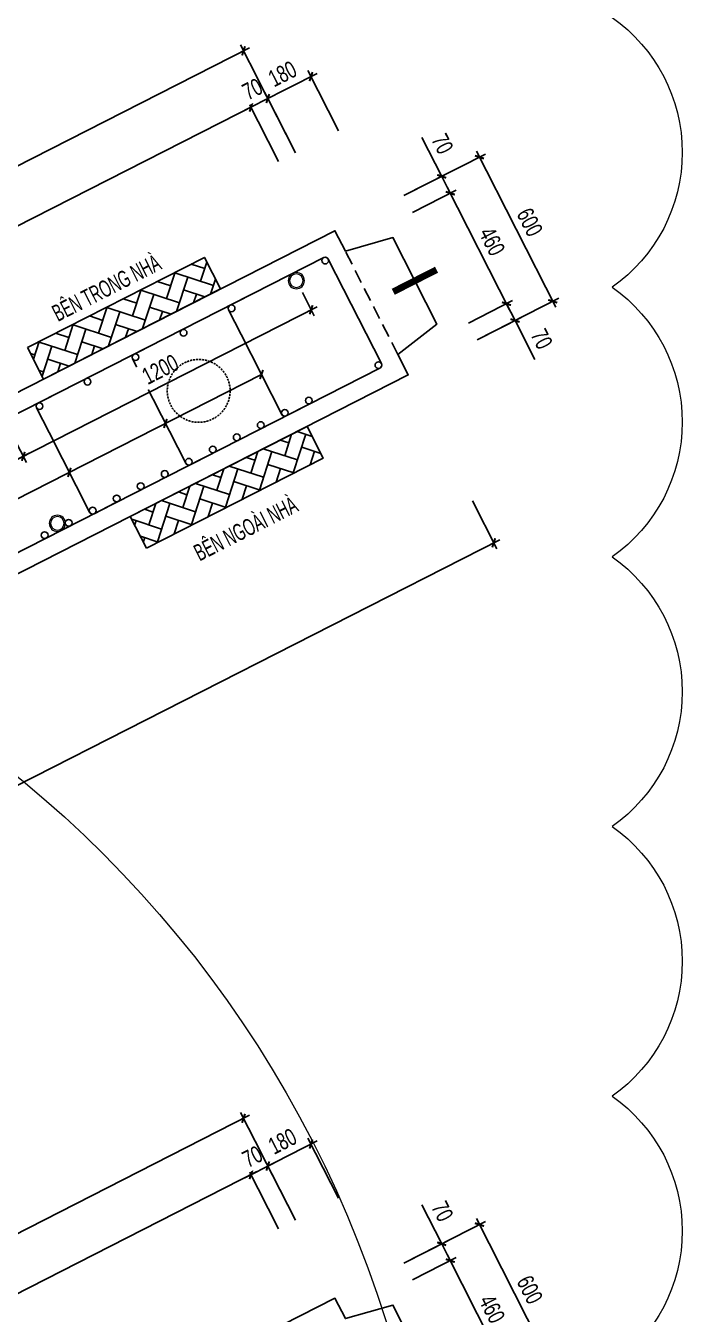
# Model space of a CAD drawing. Header units: millimetres. Extents: x -147841 to 368790, y -162721 to 84261.
# Drawn here: x 335509 to 337945, y -99861 to -95083 of the extents above; entities that cross this region are included whole.
import ezdxf
from ezdxf.enums import TextEntityAlignment as Align

# ---------------------------------------------------------------- set-up
doc = ezdxf.new("R2010")
doc.units = ezdxf.units.MM
doc.header["$LTSCALE"] = 1000
doc.header["$MEASUREMENT"] = 0
doc.header["$PDMODE"] = 1
doc.header["$PDSIZE"] = -10
doc.linetypes.add('DASHED', pattern=[0.75, 0.5, -0.25])
doc.linetypes.add('HIDDEN', pattern=[0.375, 0.25, -0.125])
doc.layers.get('0').update_dxf_attribs({"linetype": 'CONTINUOUS', "lineweight": 18})
doc.layers.get('DEFPOINTS').update_dxf_attribs({"color": 5, "linetype": 'CONTINUOUS', "lineweight": 18})
for name, color, linetype, lineweight in [('0-THAY', 7, 'CONTINUOUS', 18), ('ccu11-Dim', 8, 'CONTINUOUS', 18), ('DIM', 8, 'CONTINUOUS', 18)]:
    doc.layers.add(name, color=color, linetype=linetype, lineweight=lineweight)
for name, color, linetype in [('ccu11-Hatch', 250, 'CONTINUOUS'), ('ccu11-Khuat', 9, 'DASHED'), ('ccu11-Thep', 4, 'CONTINUOUS'), ('ccu11-Thepdai', 6, 'CONTINUOUS'), ('KC-Dim', 8, 'CONTINUOUS'), ('KC-Text', 31, 'CONTINUOUS'), ('KC-Thay', 7, 'CONTINUOUS')]:
    doc.layers.add(name, color=color, linetype=linetype)
doc.styles.add('ARIAL', font='arial.ttf', dxfattribs={"width": 0.7})
doc.dimstyles.new('2.5-25', dxfattribs={"dimscale": 25, "dimtxt": 2.5, "dimasz": 1, "dimexe": 1, "dimexo": 2, "dimgap": 1, "dimtad": 1, "dimdec": 1, "dimrnd": 5, "dimdsep": 46, "dimtxsty": 'ARIAL', "dimblk": 'ARCHTICK', "dimcen": -1, "dimdle": 1, "dimclrd": 256, "dimclre": 256, "dimclrt": 3, "dimadec": 0, "dimazin": 2, "dimtfac": 0.1, "dimtdec": 1, "dimtmove": 0, "dimatfit": 1, "dimldrblk": 'ARCHTICK', "dimfxl": 1, "dimtvp": 0.833333, "dimtfill": 1, "dimtolj": 1, "dimtzin": 12, "dimarcsym": 0})

# ---------------------------------------------------------------- blocks, each defined once
blk = doc.blocks.new('_ARCHTICK')
at = {"color": 0, "linetype": 'ByBlock', "const_width": 0.3}
blk.add_lwpolyline([(-0.5, -0.5), (0.5, 0.5)], dxfattribs=at)
blk = doc.blocks.new('*D730')
at = {"layer": 'DEFPOINTS', "color": 0, "linetype": 'ByBlock', "ltscale": 30, "transparency": 16777216}
for p in [(336344.8, -95384.8), (336469.8, -95630.4), (332461.8, -97670.3)]:
    blk.add_point(p, dxfattribs=at)
at = {"layer": 'KC-Dim', "linetype": 'ByBlock', "lineweight": -2, "ltscale": 30, "transparency": 16777216}
for p, q in [((336447.1, -95585.9), (336333.4, -95362.5)), ((332314.5, -97436), (336367, -95373.4)), ((332439.1, -97625.7), (332325.4, -97402.3))]:
    blk.add_line(p, q, dxfattribs=at)
at = {"layer": 'KC-Dim', "linetype": 'ByBlock', "lineweight": -2, "ltscale": 30, "transparency": 16777216, "xscale": 25, "yscale": 25, "zscale": 25}
for p, rotation in [((336344.8, -95384.8), 26.97333114051456), ((332336.7, -97424.6), 206.9733311405146)]:
    blk.add_blockref('_ARCHTICK', p, dxfattribs=dict(at, rotation=rotation))
at = {"layer": 'KC-Dim', "color": 3, "linetype": 'ByBlock', "ltscale": 30, "transparency": 16777216, "insert": (334314.9, -96354), "char_height": 62.5, "attachment_point": 5, "rotation": 26.9733, "style": 'ARIAL', "bg_fill": 3, "box_fill_scale": 1.25, "bg_fill_color": 256, "bg_fill_true_color": 13158600, "bg_fill_transparency": 0}
blk.add_mtext('\\A1;4495', dxfattribs=at)
blk = doc.blocks.new('*D731')
at = {"layer": 'DEFPOINTS', "color": 0, "linetype": 'ByBlock', "ltscale": 30, "transparency": 16777216}
for p in [(336867.3, -95735.7), (337464.7, -96104.9), (337139.4, -96270.5)]:
    blk.add_point(p, dxfattribs=at)
at = {"layer": 'KC-Dim', "linetype": 'ByBlock', "lineweight": -2, "ltscale": 30, "transparency": 16777216}
for p, q in [((336911.9, -95713.1), (337214.9, -95558.9)), ((337181.3, -95547.9), (337476.1, -96127.2)), ((337184, -96247.8), (337487, -96093.6))]:
    blk.add_line(p, q, dxfattribs=at)
at = {"layer": 'KC-Dim', "linetype": 'ByBlock', "lineweight": -2, "ltscale": 30, "transparency": 16777216, "xscale": 25, "yscale": 25, "zscale": 25}
for p, rotation in [((337192.6, -95570.2), 116.9733311409428), ((337464.7, -96104.9), 296.9733311409428)]:
    blk.add_blockref('_ARCHTICK', p, dxfattribs=dict(at, rotation=rotation))
at = {"layer": 'KC-Dim', "color": 3, "linetype": 'ByBlock', "ltscale": 30, "transparency": 16777216, "insert": (337379.4, -95811.7), "char_height": 62.5, "attachment_point": 5, "rotation": 296.9733, "style": 'ARIAL', "bg_fill": 3, "box_fill_scale": 1.25, "bg_fill_color": 256, "bg_fill_true_color": 13158600, "bg_fill_transparency": 0}
blk.add_mtext('\\A1;600', dxfattribs=at)
blk = doc.blocks.new('*D732')
at = {"layer": 'DEFPOINTS', "color": 0, "linetype": 'ByBlock', "ltscale": 30, "transparency": 16777216}
for p in [(337084.3, -95703.9), (336899, -95798.1), (337107.7, -96208.1)]:
    blk.add_point(p, dxfattribs=at)
at = {"layer": 'KC-Dim', "linetype": 'ByBlock', "lineweight": -2, "ltscale": 30, "transparency": 16777216}
for p, q in [((336943.6, -95775.5), (337106.6, -95692.5)), ((337304.3, -96136.1), (337072.9, -95681.6)), ((337152.3, -96185.4), (337315.2, -96102.5))]:
    blk.add_line(p, q, dxfattribs=at)
at = {"layer": 'KC-Dim', "linetype": 'ByBlock', "lineweight": -2, "ltscale": 30, "transparency": 16777216, "xscale": 25, "yscale": 25, "zscale": 25}
for p, rotation in [((337084.3, -95703.9), 116.9733311409428), ((337292.9, -96113.8), 296.9733311409428)]:
    blk.add_blockref('_ARCHTICK', p, dxfattribs=dict(at, rotation=rotation))
at = {"layer": 'KC-Dim', "color": 3, "linetype": 'ByBlock', "ltscale": 30, "transparency": 16777216, "insert": (337239.3, -95883), "char_height": 62.5, "attachment_point": 5, "rotation": 296.9733, "style": 'ARIAL', "bg_fill": 3, "box_fill_scale": 1.25, "bg_fill_color": 256, "bg_fill_true_color": 13158600, "bg_fill_transparency": 0}
blk.add_mtext('\\A1;460', dxfattribs=at)
blk = doc.blocks.new('*D733')
at = {"layer": 'DEFPOINTS', "color": 0, "linetype": 'ByBlock', "ltscale": 30, "transparency": 16777216}
for p in [(337324.7, -96176.2), (337107.7, -96208.1), (337139.4, -96270.5)]:
    blk.add_point(p, dxfattribs=at)
at = {"layer": 'KC-Dim', "linetype": 'ByBlock', "lineweight": -2, "ltscale": 30, "transparency": 16777216}
for p, q in [((337152.3, -96185.4), (337315.2, -96102.5)), ((337292.9, -96113.8), (337281.6, -96091.5)), ((337292.9, -96113.8), (337324.7, -96176.2)), ((337184, -96247.8), (337347, -96164.9)), ((337324.7, -96176.2), (337398.2, -96320.7))]:
    blk.add_line(p, q, dxfattribs=at)
at = {"layer": 'KC-Dim', "linetype": 'ByBlock', "lineweight": -2, "ltscale": 30, "transparency": 16777216, "xscale": 25, "yscale": 25, "zscale": 25}
for p, rotation in [((337292.9, -96113.8), 296.9733311409428), ((337324.7, -96176.2), 116.9733311409428)]:
    blk.add_blockref('_ARCHTICK', p, dxfattribs=dict(at, rotation=rotation))
at = {"layer": 'KC-Dim', "color": 3, "linetype": 'ByBlock', "ltscale": 30, "transparency": 16777216, "insert": (337423.5, -96244.9), "char_height": 62.5, "attachment_point": 5, "rotation": 296.9733, "style": 'ARIAL', "bg_fill": 3, "box_fill_scale": 1.25, "bg_fill_color": 256, "bg_fill_true_color": 13158600, "bg_fill_transparency": 0}
blk.add_mtext('\\A1;70', dxfattribs=at)
blk = doc.blocks.new('*D734')
at = {"layer": 'DEFPOINTS', "color": 0, "linetype": 'ByBlock', "ltscale": 30, "transparency": 16777216}
for p in [(337052.5, -95641.5), (336867.3, -95735.7), (336899, -95798.1)]:
    blk.add_point(p, dxfattribs=at)
at = {"layer": 'KC-Dim', "linetype": 'ByBlock', "lineweight": -2, "ltscale": 30, "transparency": 16777216}
for p, q in [((337052.5, -95641.5), (336979, -95496.9)), ((336911.9, -95713.1), (337074.8, -95630.1)), ((337084.3, -95703.9), (337052.5, -95641.5)), ((336943.6, -95775.5), (337106.6, -95692.5)), ((337084.3, -95703.9), (337095.6, -95726.1))]:
    blk.add_line(p, q, dxfattribs=at)
at = {"layer": 'KC-Dim', "linetype": 'ByBlock', "lineweight": -2, "ltscale": 30, "transparency": 16777216, "xscale": 25, "yscale": 25, "zscale": 25}
for p, rotation in [((337052.5, -95641.5), 296.9733311409428), ((337084.3, -95703.9), 116.9733311409428)]:
    blk.add_blockref('_ARCHTICK', p, dxfattribs=dict(at, rotation=rotation))
at = {"layer": 'KC-Dim', "color": 3, "linetype": 'ByBlock', "ltscale": 30, "transparency": 16777216, "insert": (337055.1, -95521.1), "char_height": 62.5, "attachment_point": 5, "rotation": 296.9733, "style": 'ARIAL', "bg_fill": 3, "box_fill_scale": 1.25, "bg_fill_color": 256, "bg_fill_true_color": 13158600, "bg_fill_transparency": 0}
blk.add_mtext('\\A1;70', dxfattribs=at)
blk = doc.blocks.new('*D735')
at = {"layer": 'DEFPOINTS', "color": 0, "ltscale": 3000, "transparency": 16777216}
for p in [(336532.2, -95598.7), (336469.8, -95630.4)]:
    blk.add_point(p, dxfattribs=at)
at = {"layer": 'KC-Dim', "lineweight": -2, "ltscale": 3000, "transparency": 16777216}
for p, q in [((336322.5, -95396.1), (336429.4, -95341.7)), ((336447.1, -95585.9), (336333.4, -95362.5)), ((336509.5, -95554.1), (336395.8, -95330.7))]:
    blk.add_line(p, q, dxfattribs=at)
at = {"layer": 'KC-Dim', "lineweight": -2, "ltscale": 3000, "transparency": 16777216, "xscale": 25, "yscale": 25, "zscale": 25}
for p, rotation in [((336344.8, -95384.8), 206.9733311405146), ((336407.2, -95353), 26.97333114051456)]:
    blk.add_blockref('_ARCHTICK', p, dxfattribs=dict(at, rotation=rotation))
at = {"layer": 'KC-Dim', "color": 3, "ltscale": 3000, "transparency": 16777216, "insert": (336350.1, -95318.2), "char_height": 62.5, "attachment_point": 5, "rotation": 26.9733, "style": 'ARIAL', "bg_fill": 3, "box_fill_scale": 1.25, "bg_fill_color": 256, "bg_fill_true_color": 13158600, "bg_fill_transparency": 0}
blk.add_mtext('\\A1;70', dxfattribs=at)
at = {"layer": 'DEFPOINTS', "color": 0, "ltscale": 3000, "transparency": 16777216}
blk.add_point((336407.2, -95353), dxfattribs=at)
blk = doc.blocks.new('*D736')
at = {"layer": 'DEFPOINTS', "color": 0, "ltscale": 3000, "transparency": 16777216}
for p in [(336567.6, -95271.4), (336692.6, -95517), (336532.2, -95598.7)]:
    blk.add_point(p, dxfattribs=at)
at = {"layer": 'KC-Dim', "lineweight": -2, "ltscale": 3000, "transparency": 16777216}
for p, q in [((336384.9, -95364.4), (336589.9, -95260)), ((336669.9, -95472.5), (336556.2, -95249.1)), ((336509.5, -95554.1), (336395.8, -95330.7))]:
    blk.add_line(p, q, dxfattribs=at)
at = {"layer": 'KC-Dim', "color": 3, "ltscale": 3000, "transparency": 16777216, "insert": (336461.6, -95261.5), "char_height": 62.5, "attachment_point": 5, "rotation": 26.9733, "style": 'ARIAL', "bg_fill": 3, "box_fill_scale": 1.25, "bg_fill_color": 256, "bg_fill_true_color": 13158600, "bg_fill_transparency": 0}
blk.add_mtext('\\A1;180', dxfattribs=at)
at = {"layer": 'KC-Dim', "lineweight": -2, "ltscale": 3000, "transparency": 16777216, "xscale": 25, "yscale": 25, "zscale": 25}
for p, rotation in [((336567.6, -95271.4), 26.97333114051456), ((336407.2, -95353), 206.9733311405146)]:
    blk.add_blockref('_ARCHTICK', p, dxfattribs=dict(at, rotation=rotation))
blk = doc.blocks.new('*D737')
at = {"layer": 'DEFPOINTS', "color": 0, "ltscale": 3000, "transparency": 16777216}
for p in [(336317.1, -95176.1), (336532.2, -95598.7), (332461.8, -97670.3)]:
    blk.add_point(p, dxfattribs=at)
at = {"layer": 'DIM', "lineweight": -2, "ltscale": 3000, "transparency": 16777216}
for p, q in [((332224.4, -97259), (336339.4, -95164.7)), ((336509.5, -95554.1), (336305.8, -95153.8)), ((332439.1, -97625.7), (332235.3, -97225.4))]:
    blk.add_line(p, q, dxfattribs=at)
at = {"layer": 'DIM', "lineweight": -2, "ltscale": 3000, "transparency": 16777216, "xscale": 25, "yscale": 25, "zscale": 25}
for p, rotation in [((336317.1, -95176.1), 26.97333114051456), ((332246.7, -97247.7), 206.9733311405146)]:
    blk.add_blockref('_ARCHTICK', p, dxfattribs=dict(at, rotation=rotation))
at = {"layer": 'DIM', "color": 3, "ltscale": 3000, "transparency": 16777216, "insert": (334256.1, -96161.1), "char_height": 62.5, "attachment_point": 5, "rotation": 26.9733, "style": 'ARIAL', "bg_fill": 3, "box_fill_scale": 1.25, "bg_fill_color": 256, "bg_fill_true_color": 13158600, "bg_fill_transparency": 0}
blk.add_mtext('\\A1;4565', dxfattribs=at)
blk = doc.blocks.new('*U728')
at = {"layer": 'ccu11-Thep'}
blk.add_circle((0, 0), 12.5, dxfattribs=at)
blk = doc.blocks.new('*U729')
at = {"layer": 'KC-Dim', "color": 0, "linetype": 'ByBlock', "lineweight": -2, "transparency": 16777216}
for p in [(0, 0), (200, 0), (400, 0), (600, 0), (800, 0), (1000, 0), (1200, 0), (1400, 0), (1600, 0), (1800, 0), (2000, 0), (2200, 0), (2400, 0), (2600, 0), (2800, 0), (3000, 0), (3200, 0), (3400, 0), (3600, 0)]:
    blk.add_blockref('*U728', p, dxfattribs=at)
blk = doc.blocks.new('*D754')
at = {"layer": 'DEFPOINTS', "color": 0, "ltscale": 3000, "transparency": 16777216}
for p in [(336928.7, -96377.7), (337245.6, -97000.5), (332730, -98514.6)]:
    blk.add_point(p, dxfattribs=at)
at = {"layer": 'KC-Dim', "lineweight": -2, "ltscale": 3000, "transparency": 16777216}
for p, q in [((337166.3, -96844.6), (337257, -97022.8)), ((333024.7, -99148.7), (337267.9, -96989.2)), ((332967.6, -98981.4), (333058.3, -99159.7))]:
    blk.add_line(p, q, dxfattribs=at)
at = {"layer": 'KC-Dim', "lineweight": -2, "ltscale": 3000, "transparency": 16777216, "xscale": 25, "yscale": 25, "zscale": 25}
for p, rotation in [((337245.6, -97000.5), 26.97333113893115), ((333047, -99137.4), 206.9733311389311)]:
    blk.add_blockref('_ARCHTICK', p, dxfattribs=dict(at, rotation=rotation))
at = {"layer": 'KC-Dim', "color": 3, "ltscale": 3000, "transparency": 16777216, "insert": (335120.5, -98018.2), "char_height": 62.5, "attachment_point": 5, "rotation": 26.9733, "style": 'ARIAL', "bg_fill": 3, "box_fill_scale": 1.25, "bg_fill_color": 256, "bg_fill_true_color": 13158600, "bg_fill_transparency": 0}
blk.add_mtext('\\A1;4710', dxfattribs=at)
blk = doc.blocks.new('A$C260038B3')
at = {"layer": '0-THAY', "linetype": 'Continuous'}
for radius in [120, 100]:
    blk.add_circle((0, 0), radius, dxfattribs=at)
blk = doc.blocks.new('*U755')
at = {"layer": 'ccu11-Thep'}
blk.add_circle((0, 0), 12.5, dxfattribs=at)
blk = doc.blocks.new('*U756')
at = {"layer": 'KC-Dim', "color": 0, "linetype": 'ByBlock', "lineweight": -2, "transparency": 16777216}
for p in [(0, 0), (200, 0), (400, 0), (600, 0), (800, 0), (1000, 0), (1200, 0), (1400, 0), (1600, 0), (1800, 0), (2000, 0), (2200, 0), (2400, 0), (2600, 0), (2800, 0), (3000, 0), (3200, 0), (3400, 0), (3600, 0)]:
    blk.add_blockref('*U755', p, dxfattribs=at)
blk = doc.blocks.new('*D758')
at = {"layer": 'DEFPOINTS', "color": 0, "ltscale": 3000, "transparency": 16777216}
for p in [(335444.8, -96571.9), (335499.8, -96679.9), (334375.3, -97116.2)]:
    blk.add_point(p, dxfattribs=at)
at = {"layer": 'KC-Dim', "lineweight": -2, "ltscale": 3000, "transparency": 16777216}
for p, q in [((335467.5, -96616.5), (335511.1, -96702.2)), ((334408, -97235.5), (335522, -96668.6)), ((334398, -97160.8), (334441.6, -97246.5))]:
    blk.add_line(p, q, dxfattribs=at)
at = {"layer": 'KC-Dim', "lineweight": -2, "ltscale": 3000, "transparency": 16777216, "xscale": 25, "yscale": 25, "zscale": 25}
for p, rotation in [((335499.8, -96679.9), 26.97333113896435), ((334430.3, -97224.2), 206.9733311389643)]:
    blk.add_blockref('_ARCHTICK', p, dxfattribs=dict(at, rotation=rotation))
at = {"layer": 'KC-Dim', "color": 3, "ltscale": 3000, "transparency": 16777216, "insert": (334939.2, -96901.3), "char_height": 62.5, "attachment_point": 5, "rotation": 26.9733, "style": 'ARIAL', "bg_fill": 3, "box_fill_scale": 1.25, "bg_fill_color": 256, "bg_fill_true_color": 13158600, "bg_fill_transparency": 0}
blk.add_mtext('\\A1;1200', dxfattribs=at)
blk = doc.blocks.new('*D759')
at = {"layer": 'DEFPOINTS', "color": 0, "ltscale": 3000, "transparency": 16777216}
for p in [(336513, -96028.3), (336568, -96136.2), (335444.8, -96571.9)]:
    blk.add_point(p, dxfattribs=at)
at = {"layer": 'KC-Dim', "lineweight": -2, "ltscale": 3000, "transparency": 16777216}
for p, q in [((336535.7, -96072.8), (336579.3, -96158.5)), ((335477.5, -96691.3), (336590.3, -96124.9)), ((335467.5, -96616.5), (335511.1, -96702.2))]:
    blk.add_line(p, q, dxfattribs=at)
at = {"layer": 'KC-Dim', "lineweight": -2, "ltscale": 3000, "transparency": 16777216, "xscale": 25, "yscale": 25, "zscale": 25}
for p, rotation in [((336568, -96136.2), 26.97333113896435), ((335499.8, -96679.9), 206.9733311389643)]:
    blk.add_blockref('_ARCHTICK', p, dxfattribs=dict(at, rotation=rotation))
at = {"layer": 'KC-Dim', "color": 3, "ltscale": 3000, "transparency": 16777216, "insert": (336008.1, -96357.4), "char_height": 62.5, "attachment_point": 5, "rotation": 26.9733, "style": 'ARIAL', "bg_fill": 3, "box_fill_scale": 1.25, "bg_fill_color": 256, "bg_fill_true_color": 13158600, "bg_fill_transparency": 0}
blk.add_mtext('\\A1;1200', dxfattribs=at)
blk = doc.blocks.new('*D770')
at = {"layer": 'DEFPOINTS', "color": 0, "linetype": 'ByBlock', "ltscale": 30, "transparency": 16777216}
for p in [(336344.8, -99343.5), (336469.8, -99589.2), (332461.8, -101629)]:
    blk.add_point(p, dxfattribs=at)
at = {"layer": 'KC-Dim', "linetype": 'ByBlock', "lineweight": -2, "ltscale": 30, "transparency": 16777216}
for p, q in [((332314.5, -101394.7), (336367, -99332.2)), ((336447.1, -99544.6), (336333.4, -99321.3)), ((332439.1, -101584.5), (332325.4, -101361.1))]:
    blk.add_line(p, q, dxfattribs=at)
at = {"layer": 'KC-Dim', "linetype": 'ByBlock', "lineweight": -2, "ltscale": 30, "transparency": 16777216, "xscale": 25, "yscale": 25, "zscale": 25}
for p, rotation in [((336344.8, -99343.5), 26.97333114050561), ((332336.7, -101383.4), 206.9733311405056)]:
    blk.add_blockref('_ARCHTICK', p, dxfattribs=dict(at, rotation=rotation))
at = {"layer": 'KC-Dim', "color": 3, "linetype": 'ByBlock', "ltscale": 30, "transparency": 16777216, "insert": (334314.9, -100312.7), "char_height": 62.5, "attachment_point": 5, "rotation": 26.9733, "style": 'ARIAL', "bg_fill": 3, "box_fill_scale": 1.25, "bg_fill_color": 256, "bg_fill_true_color": 13158600, "bg_fill_transparency": 0}
blk.add_mtext('\\A1;4495', dxfattribs=at)
blk = doc.blocks.new('*D771')
at = {"layer": 'DEFPOINTS', "color": 0, "linetype": 'ByBlock', "ltscale": 30, "transparency": 16777216}
for p in [(336867.3, -99694.5), (337464.7, -100063.7), (337139.4, -100229.2)]:
    blk.add_point(p, dxfattribs=at)
at = {"layer": 'KC-Dim', "linetype": 'ByBlock', "lineweight": -2, "ltscale": 30, "transparency": 16777216}
for p, q in [((336911.9, -99671.8), (337214.9, -99517.6)), ((337181.3, -99506.7), (337476.1, -100086)), ((337184, -100206.6), (337487, -100052.3))]:
    blk.add_line(p, q, dxfattribs=at)
at = {"layer": 'KC-Dim', "linetype": 'ByBlock', "lineweight": -2, "ltscale": 30, "transparency": 16777216, "xscale": 25, "yscale": 25, "zscale": 25}
for p, rotation in [((337192.6, -99529), 116.9733311409426), ((337464.7, -100063.7), 296.9733311409425)]:
    blk.add_blockref('_ARCHTICK', p, dxfattribs=dict(at, rotation=rotation))
at = {"layer": 'KC-Dim', "color": 3, "linetype": 'ByBlock', "ltscale": 30, "transparency": 16777216, "insert": (337379.4, -99770.5), "char_height": 62.5, "attachment_point": 5, "rotation": 296.9733, "style": 'ARIAL', "bg_fill": 3, "box_fill_scale": 1.25, "bg_fill_color": 256, "bg_fill_true_color": 13158600, "bg_fill_transparency": 0}
blk.add_mtext('\\A1;600', dxfattribs=at)
blk = doc.blocks.new('*D772')
at = {"layer": 'DEFPOINTS', "color": 0, "linetype": 'ByBlock', "ltscale": 30, "transparency": 16777216}
for p in [(337084.3, -99662.6), (336899, -99756.9), (337107.7, -100166.9)]:
    blk.add_point(p, dxfattribs=at)
at = {"layer": 'KC-Dim', "linetype": 'ByBlock', "lineweight": -2, "ltscale": 30, "transparency": 16777216}
for p, q in [((336943.6, -99734.2), (337106.6, -99651.3)), ((337304.3, -100094.9), (337072.9, -99640.3)), ((337152.3, -100144.2), (337315.2, -100061.2))]:
    blk.add_line(p, q, dxfattribs=at)
at = {"layer": 'KC-Dim', "linetype": 'ByBlock', "lineweight": -2, "ltscale": 30, "transparency": 16777216, "xscale": 25, "yscale": 25, "zscale": 25}
for p, rotation in [((337084.3, -99662.6), 116.9733311409426), ((337292.9, -100072.6), 296.9733311409425)]:
    blk.add_blockref('_ARCHTICK', p, dxfattribs=dict(at, rotation=rotation))
at = {"layer": 'KC-Dim', "color": 3, "linetype": 'ByBlock', "ltscale": 30, "transparency": 16777216, "insert": (337239.3, -99841.8), "char_height": 62.5, "attachment_point": 5, "rotation": 296.9733, "style": 'ARIAL', "bg_fill": 3, "box_fill_scale": 1.25, "bg_fill_color": 256, "bg_fill_true_color": 13158600, "bg_fill_transparency": 0}
blk.add_mtext('\\A1;460', dxfattribs=at)
blk = doc.blocks.new('*D774')
at = {"layer": 'DEFPOINTS', "color": 0, "linetype": 'ByBlock', "ltscale": 30, "transparency": 16777216}
for p in [(337052.5, -99600.2), (336867.3, -99694.5), (336899, -99756.9)]:
    blk.add_point(p, dxfattribs=at)
at = {"layer": 'KC-Dim', "linetype": 'ByBlock', "lineweight": -2, "ltscale": 30, "transparency": 16777216}
for p, q in [((337052.5, -99600.2), (336979, -99455.7)), ((336911.9, -99671.8), (337074.8, -99588.9)), ((337084.3, -99662.6), (337052.5, -99600.2)), ((336943.6, -99734.2), (337106.6, -99651.3)), ((337084.3, -99662.6), (337095.6, -99684.9))]:
    blk.add_line(p, q, dxfattribs=at)
at = {"layer": 'KC-Dim', "linetype": 'ByBlock', "lineweight": -2, "ltscale": 30, "transparency": 16777216, "xscale": 25, "yscale": 25, "zscale": 25}
for p, rotation in [((337052.5, -99600.2), 296.9733311409425), ((337084.3, -99662.6), 116.9733311409426)]:
    blk.add_blockref('_ARCHTICK', p, dxfattribs=dict(at, rotation=rotation))
at = {"layer": 'KC-Dim', "color": 3, "linetype": 'ByBlock', "ltscale": 30, "transparency": 16777216, "insert": (337055.1, -99479.9), "char_height": 62.5, "attachment_point": 5, "rotation": 296.9733, "style": 'ARIAL', "bg_fill": 3, "box_fill_scale": 1.25, "bg_fill_color": 256, "bg_fill_true_color": 13158600, "bg_fill_transparency": 0}
blk.add_mtext('\\A1;70', dxfattribs=at)
blk = doc.blocks.new('*D775')
at = {"layer": 'DEFPOINTS', "color": 0, "ltscale": 3000, "transparency": 16777216}
for p in [(336532.2, -99557.4), (336469.8, -99589.2)]:
    blk.add_point(p, dxfattribs=at)
at = {"layer": 'KC-Dim', "lineweight": -2, "ltscale": 3000, "transparency": 16777216}
for p, q in [((336509.5, -99512.9), (336395.8, -99289.5)), ((336322.5, -99354.9), (336429.4, -99300.5)), ((336447.1, -99544.6), (336333.4, -99321.3))]:
    blk.add_line(p, q, dxfattribs=at)
at = {"layer": 'KC-Dim', "lineweight": -2, "ltscale": 3000, "transparency": 16777216, "xscale": 25, "yscale": 25, "zscale": 25}
for p, rotation in [((336407.2, -99311.8), 26.97333114050561), ((336344.8, -99343.5), 206.9733311405056)]:
    blk.add_blockref('_ARCHTICK', p, dxfattribs=dict(at, rotation=rotation))
at = {"layer": 'KC-Dim', "color": 3, "ltscale": 3000, "transparency": 16777216, "insert": (336350.1, -99276.9), "char_height": 62.5, "attachment_point": 5, "rotation": 26.9733, "style": 'ARIAL', "bg_fill": 3, "box_fill_scale": 1.25, "bg_fill_color": 256, "bg_fill_true_color": 13158600, "bg_fill_transparency": 0}
blk.add_mtext('\\A1;70', dxfattribs=at)
at = {"layer": 'DEFPOINTS', "color": 0, "ltscale": 3000, "transparency": 16777216}
blk.add_point((336407.2, -99311.8), dxfattribs=at)
blk = doc.blocks.new('*D776')
at = {"layer": 'DEFPOINTS', "color": 0, "ltscale": 3000, "transparency": 16777216}
for p in [(336567.6, -99230.1), (336692.6, -99475.8), (336532.2, -99557.4)]:
    blk.add_point(p, dxfattribs=at)
at = {"layer": 'KC-Dim', "lineweight": -2, "ltscale": 3000, "transparency": 16777216}
for p, q in [((336384.9, -99323.1), (336589.9, -99218.8)), ((336669.9, -99431.2), (336556.2, -99207.9)), ((336509.5, -99512.9), (336395.8, -99289.5))]:
    blk.add_line(p, q, dxfattribs=at)
at = {"layer": 'KC-Dim', "color": 3, "ltscale": 3000, "transparency": 16777216, "insert": (336461.6, -99220.2), "char_height": 62.5, "attachment_point": 5, "rotation": 26.9733, "style": 'ARIAL', "bg_fill": 3, "box_fill_scale": 1.25, "bg_fill_color": 256, "bg_fill_true_color": 13158600, "bg_fill_transparency": 0}
blk.add_mtext('\\A1;180', dxfattribs=at)
at = {"layer": 'KC-Dim', "lineweight": -2, "ltscale": 3000, "transparency": 16777216, "xscale": 25, "yscale": 25, "zscale": 25}
for p, rotation in [((336567.6, -99230.1), 26.97333114050561), ((336407.2, -99311.8), 206.9733311405056)]:
    blk.add_blockref('_ARCHTICK', p, dxfattribs=dict(at, rotation=rotation))
blk = doc.blocks.new('*D777')
at = {"layer": 'DEFPOINTS', "color": 0, "ltscale": 3000, "transparency": 16777216}
for p in [(336317.1, -99134.8), (336532.2, -99557.4), (332461.8, -101629)]:
    blk.add_point(p, dxfattribs=at)
at = {"layer": 'DIM', "lineweight": -2, "ltscale": 3000, "transparency": 16777216}
for p, q in [((332224.4, -101217.8), (336339.4, -99123.5)), ((336509.5, -99512.9), (336305.8, -99112.6)), ((332439.1, -101584.5), (332235.3, -101184.1))]:
    blk.add_line(p, q, dxfattribs=at)
at = {"layer": 'DIM', "lineweight": -2, "ltscale": 3000, "transparency": 16777216, "xscale": 25, "yscale": 25, "zscale": 25}
for p, rotation in [((336317.1, -99134.8), 26.97333114050561), ((332246.7, -101206.4), 206.9733311405056)]:
    blk.add_blockref('_ARCHTICK', p, dxfattribs=dict(at, rotation=rotation))
at = {"layer": 'DIM', "color": 3, "ltscale": 3000, "transparency": 16777216, "insert": (334256.1, -100119.9), "char_height": 62.5, "attachment_point": 5, "rotation": 26.9733, "style": 'ARIAL', "bg_fill": 3, "box_fill_scale": 1.25, "bg_fill_color": 256, "bg_fill_true_color": 13158600, "bg_fill_transparency": 0}
blk.add_mtext('\\A1;4565', dxfattribs=at)

msp = doc.modelspace()

# ---------------------------------------------------------------- linework, layer by layer
at = {"layer": 'ccu11-Thep', "const_width": 25}
msp.add_lwpolyline([(336872.81, -96069.56), (337033.23, -95987.91)], dxfattribs=at)
at = {"layer": 'ccu11-Thep'}
for centre in [(336620.42, -95953.96), (336817.73, -96341.64)]:
    msp.add_circle(centre, 12.5, dxfattribs=at)
at = {"layer": 'ccu11-Thepdai'}
msp.add_lwpolyline([(332629.01, -97971.32), (336614.75, -95942.82, -0.4142136), (336631.56, -95948.29), (336828.87, -96335.97, -0.4142136), (336823.4, -96352.78), (332837.66, -98381.28, -0.4142136), (332820.85, -98375.81), (332623.54, -97988.13, -0.4142136)], format="xyb", close=True, dxfattribs=at)
at = {"layer": 'KC-Thay', "flags": 128}
for points in [[(329930.02, -98514.61), (332730.02, -98514.61), (336928.67, -96377.75), (336890.12, -96301.99), (337034.66, -96189.16), (336871.38, -95868.32), (336695.08, -95918.77), (336656.53, -95843.02), (332586.12, -97914.61), (329930.02, -97914.61), (329930.02, -97999.61), (329750.02, -98034.61), (329750.02, -98394.61), (329930.02, -98429.61), (329930.02, -98514.61)], [(329930.02, -102473.37), (332730.02, -102473.37), (336928.67, -100336.51), (336890.12, -100260.76), (337034.66, -100147.92), (336871.38, -99827.08), (336695.08, -99877.53), (336656.53, -99801.78), (332586.12, -101873.37), (329930.02, -101873.37), (329930.02, -101958.37), (329750.02, -101993.37), (329750.02, -102353.37), (329930.02, -102388.37), (329930.02, -102473.37)]]:
    msp.add_lwpolyline(points, dxfattribs=at)

# ---------------------------------------------------------------- next in the draw order: dimensions: what is measured, and where the dimension line sits
at = {"layer": 'KC-Dim', "linetype": 'ByBlock', "ltscale": 30}
for base, p1, p2, angle, picture, middle in [((336344.77, -95384.78), (332461.76, -97670.26), (336469.79, -95630.42), 26.97333, '*D730', (334314.94, -96353.98)), ((337464.74, -96104.92), (336867.3, -95735.75), (337139.44, -96270.48), 296.97333, '*D731', (337379.39, -95811.74)), ((336344.77, -99343.54), (332461.76, -101629.03), (336469.79, -99589.19), 26.97333, '*D770', (334314.94, -100312.74)), ((337464.74, -100063.69), (336867.3, -99694.51), (337139.44, -100229.24), 296.97333, '*D771', (337379.39, -99770.51))]:
    dim = msp.add_linear_dim(base=base, p1=p1, p2=p2, angle=angle, dimstyle='2.5-25', dxfattribs=at)
    dim.commit()
    dim.dimension.update_dxf_attribs({"geometry": picture, "text_midpoint": middle})

# ---------------------------------------------------------------- next in the draw order: linework, layer by layer
at = {"layer": 'ccu11-Thepdai', "flags": 128}
for points in [[(336553.81, -96489.99), (336475.82, -96529.67, -0.4142136), (336459.01, -96524.2), (336308.46, -96228.39), (336261.71, -96136.52, -0.4142136), (336267.18, -96119.71), (336345.16, -96080.03)], [(336197.32, -96671.42), (336119.34, -96711.11, -0.4142136), (336102.53, -96705.63), (335951.97, -96409.82), (335905.22, -96317.95, -0.4142136), (335910.69, -96301.15), (335988.67, -96261.46)], [(335840.83, -96852.85), (335762.85, -96892.54, -0.4142136), (335746.04, -96887.06), (335595.49, -96591.25), (335548.73, -96499.39, -0.4142136), (335554.21, -96482.58), (335632.19, -96442.89)]]:
    msp.add_lwpolyline(points, format="xyb", dxfattribs=at)

# ---------------------------------------------------------------- next in the draw order: dimensions: what is measured, and where the dimension line sits
at = {"layer": 'KC-Dim', "ltscale": 3000}
for base, p1, p2, picture, middle in [((336407.15, -95353.03), (336469.79, -95630.42), (336532.17, -95598.67), '*D735', (336375.96, -95368.9)), ((336407.15, -99311.79), (336469.79, -99589.19), (336532.17, -99557.44), '*D775', (336375.96, -99327.67))]:
    dim = msp.add_linear_dim(base=base, p1=p1, p2=p2, angle=26.97333, dimstyle='2.5-25', dxfattribs=at)
    dim.commit()
    dim.dimension.update_dxf_attribs({"geometry": picture, "text_midpoint": middle, "dimtype": 160})
at = {"layer": 'KC-Dim', "linetype": 'ByBlock', "ltscale": 30}
for base, p1, p2, picture, middle in [((337084.29, -95703.86), (337107.69, -96208.09), (336899.05, -95798.13), '*D732', (337239.33, -95883.02)), ((337084.29, -99662.62), (337107.69, -100166.86), (336899.05, -99756.9), '*D772', (337239.33, -99841.79))]:
    dim = msp.add_linear_dim(base=base, p1=p1, p2=p2, angle=296.97333, dimstyle='2.5-25', dxfattribs=at)
    dim.commit()
    dim.dimension.update_dxf_attribs({"geometry": picture, "text_midpoint": middle})

# ---------------------------------------------------------------- next in the draw order: linework, layer by layer
at = {"layer": 'ccu11-Khuat', "ltscale": 0.1}
msp.add_line((336890.12, -96301.99), (336695.08, -95918.77), dxfattribs=at)
at = {"layer": 'KC-Thay', "flags": 128}
for points in [[(336890.12, -96301.99), (337034.66, -96189.16), (336871.38, -95868.32), (336695.08, -95918.77)], [(336890.12, -100260.76), (337034.66, -100147.92), (336871.38, -99827.08), (336695.08, -99877.53)]]:
    msp.add_lwpolyline(points, dxfattribs=at)

# ---------------------------------------------------------------- next in the draw order: dimensions: what is measured, and where the dimension line sits
at = {"layer": 'KC-Dim', "ltscale": 3000}
dim = msp.add_linear_dim(base=(336567.57, -95271.38), p1=(336532.17, -95598.67), p2=(336692.59, -95517.03), angle=26.97333, dimstyle='2.5-25', override={"dimtmove": 1}, dxfattribs=at)
dim.commit()
dim.dimension.update_dxf_attribs({"geometry": '*D736', "text_midpoint": (336487.36, -95312.2), "dimtype": 160})
at = {"layer": 'KC-Dim', "linetype": 'ByBlock', "ltscale": 30}
for base, p1, p2, picture, middle in [((337052.54, -95641.47), (336899.05, -95798.13), (336867.3, -95735.75), '*D734', (337055.14, -95521.12)), ((337324.68, -96176.2), (337107.69, -96208.09), (337139.44, -96270.48), '*D733', (337423.52, -96244.93)), ((337052.54, -99600.24), (336899.05, -99756.9), (336867.3, -99694.51), '*D774', (337055.14, -99479.88))]:
    dim = msp.add_linear_dim(base=base, p1=p1, p2=p2, angle=296.97333, dimstyle='2.5-25', dxfattribs=at)
    dim.commit()
    dim.dimension.update_dxf_attribs({"geometry": picture, "text_midpoint": middle})

# ---------------------------------------------------------------- next in the draw order: dimensions: what is measured, and where the dimension line sits
at = {"layer": 'DIM', "ltscale": 3000}
dim = msp.add_linear_dim(base=(336317.1, -95176.07), p1=(332461.76, -97670.26), p2=(336532.17, -95598.67), angle=26.97333, dimstyle='2.5-25', dxfattribs=at)
dim.commit()
dim.dimension.update_dxf_attribs({"geometry": '*D737', "text_midpoint": (334256.08, -96161.15)})

# ---------------------------------------------------------------- next in the draw order: block references
at = {"layer": 'ccu11-Dim', "ltscale": 3000, "extrusion": (0, 0, -1), "xscale": 0.25, "yscale": 0.25, "zscale": -0.25, "rotation": 153.0266688610587}
msp.add_blockref('A$C260038B3', (-336513.04, -96028.25), dxfattribs=at)
at = {"layer": 'KC-Dim', "xscale": -1, "rotation": 206.9733311389413}
msp.add_blockref('*U729', (333064.47, -97763.73), dxfattribs=at)

# ---------------------------------------------------------------- next in the draw order: dimensions: what is measured, and where the dimension line sits
at = {"layer": 'KC-Dim', "ltscale": 3000}
dim = msp.add_aligned_dim(p1=(332730.02, -98514.61), p2=(336928.67, -96377.75), distance=-698.78, dimstyle='2.5-25', override={"dimfxl": 7, "dimfxlon": 1}, dxfattribs=at)
dim.commit()
dim.dimension.update_dxf_attribs({"geometry": '*D754', "text_midpoint": (335120.49, -98018.22)})

# ---------------------------------------------------------------- next in the draw order: linework, layer by layer
at = {"layer": 'ccu11-Thep'}
for centre in [(336559.28, -96473.18), (336381.03, -96563.89), (336202.79, -96654.61), (336024.55, -96745.32), (335846.3, -96836.04), (335668.06, -96926.75)]:
    msp.add_circle(centre, 12.5, dxfattribs=at)
at = {"layer": 'KC-Dim', "ltscale": 3000}
msp.add_lwpolyline([(333175.35, -98009.17), (336383.74, -96376.3)], dxfattribs=at)

# ---------------------------------------------------------------- next in the draw order: block references
at = {"layer": 'ccu11-Dim', "ltscale": 3000, "extrusion": (0, 0, -1), "xscale": 0.25, "yscale": 0.25, "zscale": -0.25, "rotation": 153.0266688610587}
msp.add_blockref('A$C260038B3', (-335626.22, -96928.41), dxfattribs=at)
at = {"layer": 'KC-Dim', "ltscale": 3000, "xscale": 25, "yscale": 25, "zscale": 25, "rotation": 206.9733311389348}
for p in [(336383.74, -96376.3), (336027.25, -96557.73), (335670.76, -96739.16)]:
    msp.add_blockref('_ARCHTICK', p, dxfattribs=at)
at = {"layer": 'KC-Dim', "xscale": -1, "rotation": 206.9733311389413}
msp.add_blockref('*U756', (333261.77, -98151.41), dxfattribs=at)

# ---------------------------------------------------------------- next in the draw order: texts
at = {"layer": 'KC-Text', "color": 1, "style": 'ARIAL', "width": 0.6}
msp.add_text('BÊN NGOÀI NHÀ', height=62.5, rotation=26.97333, dxfattribs=at).set_placement((336339.5, -96975.78), align=Align.CENTER)

# ---------------------------------------------------------------- next in the draw order: dimensions: what is measured, and where the dimension line sits
at = {"layer": 'KC-Dim', "ltscale": 3000}
dim = msp.add_linear_dim(base=(336567.57, -99230.15), p1=(336532.17, -99557.44), p2=(336692.59, -99475.79), angle=26.97333, dimstyle='2.5-25', override={"dimtmove": 1}, dxfattribs=at)
dim.commit()
dim.dimension.update_dxf_attribs({"geometry": '*D776', "text_midpoint": (336487.36, -99270.97), "dimtype": 160})

# ---------------------------------------------------------------- next in the draw order: dimensions: what is measured, and where the dimension line sits
at = {"layer": 'DIM', "ltscale": 3000}
dim = msp.add_linear_dim(base=(336317.1, -99134.84), p1=(332461.76, -101629.03), p2=(336532.17, -99557.44), angle=26.97333, dimstyle='2.5-25', dxfattribs=at)
dim.commit()
dim.dimension.update_dxf_attribs({"geometry": '*D777', "text_midpoint": (334256.08, -100119.92)})
at = {"layer": 'KC-Dim', "ltscale": 3000}
dim = msp.add_linear_dim(base=(335499.75, -96679.91), p1=(334375.33, -97116.21), p2=(335444.79, -96571.92), angle=206.97333, dimstyle='2.5-25', override={"dimtmove": 1, "dimfxl": 7, "dimfxlon": 1}, dxfattribs=at)
dim.commit()
dim.dimension.update_dxf_attribs({"geometry": '*D758', "text_midpoint": (334939.21, -96901.34)})

# ---------------------------------------------------------------- next in the draw order: linework, layer by layer
at = {"layer": 'DEFPOINTS', "ltscale": 3000}
msp.add_circle((332815.67, -101139.64), 4218.61, dxfattribs=at)

# ---------------------------------------------------------------- next in the draw order: dimensions: what is measured, and where the dimension line sits
at = {"layer": 'KC-Dim', "ltscale": 3000}
dim = msp.add_linear_dim(base=(336568, -96136.24), p1=(335444.79, -96571.92), p2=(336513.04, -96028.25), angle=206.97333, dimstyle='2.5-25', override={"dimtmove": 1, "dimfxl": 7, "dimfxlon": 1}, dxfattribs=at)
dim.commit()
dim.dimension.update_dxf_attribs({"geometry": '*D759', "text_midpoint": (336008.06, -96357.36)})

# ---------------------------------------------------------------- next in the draw order: hatches: boundary and pattern name
at = {"layer": 'ccu11-Hatch', "ltscale": 3000}
h = msp.add_hatch(dxfattribs=at)
h.set_pattern_fill('AR-HBONE', color=256, scale=12.5, angle=26.97333, style=0)
h.set_pattern_definition([(71.97333, (281302.135, -137595.507), (-32.072647, 63.01861), [150, -50]), (161.97333, (281317.61, -137547.96), (-32.072647, 63.01861), [150, -50])])
h.paths.add_polyline_path([(336171.97, -95941.97), (335515.36, -96276.14), (335575.05, -96393.42), (336231.65, -96059.25)])
h = msp.add_hatch(dxfattribs=at)
h.set_pattern_fill('AR-HBONE', color=256, scale=12.5, angle=26.97333, style=0)
h.set_pattern_definition([(341.97333, (270644.466, -116531.917), (32.072647, -63.01861), [150, -50]), (251.97333, (270692.01, -116547.39), (32.072647, -63.01861), [150, -50])])
h.paths.add_polyline_path([(336613.07, -96686.03), (335956.46, -97020.2), (335896.77, -96902.92), (336553.38, -96568.75)])

# ---------------------------------------------------------------- next in the draw order: linework, layer by layer
for points in [[(335515.36, -96276.14), (336171.97, -95941.97), (336231.65, -96059.25), (335575.05, -96393.42)], [(335956.46, -97020.2), (336613.07, -96686.03), (336553.38, -96568.75), (335896.77, -96902.92)]]:
    msp.add_lwpolyline(points, close=True, dxfattribs=at)
at = {"layer": 'ccu11-Thep', "linetype": 'HIDDEN', "ltscale": 0.03}
msp.add_circle((336150.63, -96437.1, 829.15), 116.6, dxfattribs=at)
at = {"layer": 'DEFPOINTS', "color": 1, "flags": 128}
msp.add_lwpolyline([(332889.35, -92848.23, -0.5205671), (333889.35, -92848.23, -0.5205671), (334889.35, -92848.23, -0.5205671), (335889.35, -92848.23, -0.5205671), (336889.35, -92848.23, -0.5205671), (337684.98, -93052.6, -0.5205671), (337684.98, -94052.6, -0.5205671), (337684.98, -95052.6, -0.5205671), (337684.98, -96052.6, -0.5205671), (337684.98, -97052.6, -0.5205671), (337684.98, -98052.6, -0.5205671), (337684.98, -99052.6, -0.5205671), (337684.98, -100052.6, -0.5205671)], format="xyb", dxfattribs=at)

# ---------------------------------------------------------------- next in the draw order: texts
at = {"layer": 'KC-Text', "color": 1, "style": 'ARIAL', "width": 0.6}
msp.add_text('BÊN TRONG NHÀ', height=62.5, rotation=26.97333, dxfattribs=at).set_placement((335822.61, -96082.79), align=Align.CENTER)

doc.saveas('drawing.dxf')
